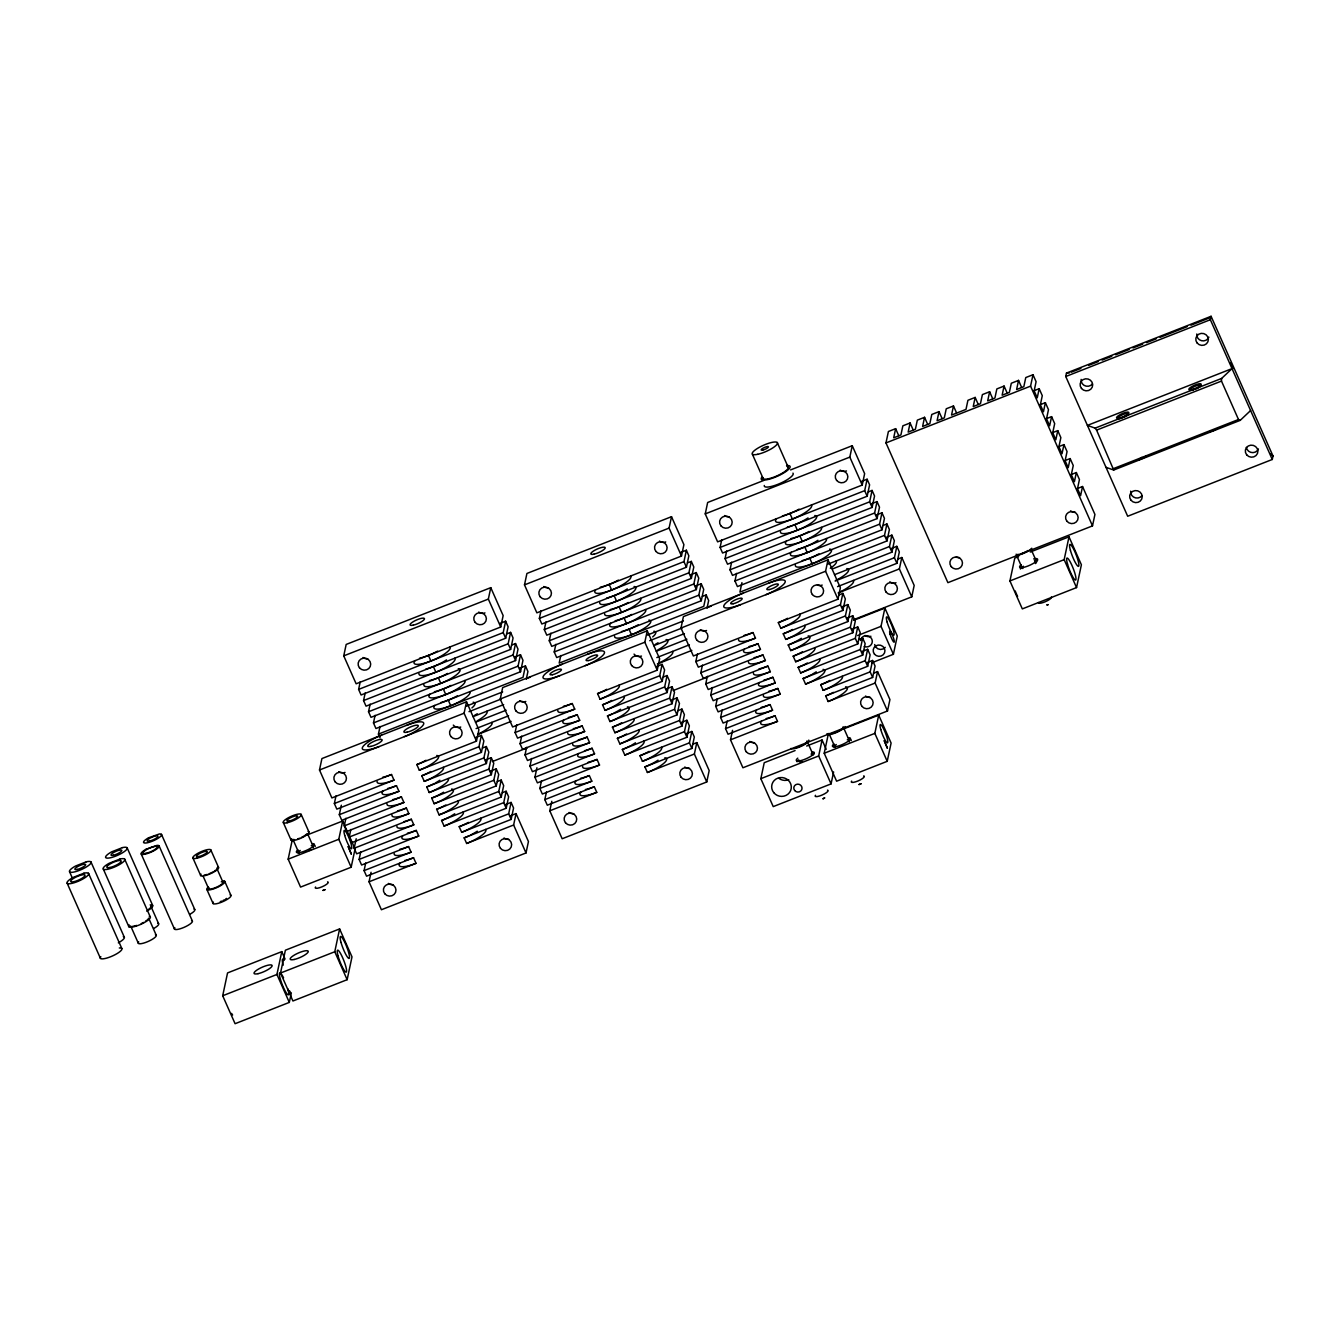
<?xml version="1.0" encoding="UTF-8"?>
<svg xmlns="http://www.w3.org/2000/svg" width="1340" height="1340" viewBox="0 0 1340 1340"><rect width="100%" height="100%" fill="white"/><g stroke="black" fill="none" stroke-linecap="round" stroke-linejoin="round"><path stroke-width="1.5" d="M1240.22 420.358L1238.495 419.504L1221.477 381.079L1221.645 378.433L1232.013 368.617L1087.41 425.4L1095.115 428.13L1096.589 430.123L1113.691 470.038L1240.22 420.358L1250.589 410.543M291.333 992.89L289.306 1002.404L235.086 1023.71L222.691 995.754L227.549 972.924L281.769 951.635L285.068 959.088M307.614 834.77L342.655 821.018L355.05 848.974L351.164 867.231L300.562 887.097L288.167 859.158L292.053 840.9M510.423 815.809L516.051 813.598L528.446 841.537L526.017 852.96L381.414 909.743L369.036 881.787L416.02 863.328L413.558 857.751L366.557 876.193L364.078 870.615L411.078 852.156L408.6 846.562L361.599 865.02L359.12 859.426L418.767 836.009L416.288 830.415L356.641 853.831L354.179 848.254L413.826 824.82L411.347 819.243L351.7 842.659L349.221 837.065L408.868 813.648L406.389 808.054L346.742 831.487L344.263 825.892L403.909 802.459L401.43 796.881L341.784 820.298L339.305 814.703L398.952 791.287L396.472 785.692L336.826 809.125L334.364 803.531L393.993 780.115L391.531 774.52L331.885 797.937L319.49 769.997L321.918 758.574L466.521 701.792L478.899 729.747L476.47 741.154L416.824 764.587L419.303 770.165L478.95 746.749L481.378 735.342L475.6 737.603M343.743 655.863L346.172 644.44L490.775 587.657L503.153 615.613L500.725 627.019L356.139 683.802L343.743 655.863L488.346 599.081L490.775 587.657M289.306 1002.404L276.928 974.465L281.769 951.635M280.529 973.041L285.387 950.211L339.606 928.922L352.001 956.861L347.144 979.691L292.924 1000.997L280.529 973.041L334.766 951.752L339.606 928.922M334.364 803.531L335.972 795.927M499.921 623.435L505.632 621.191L508.111 626.785L505.682 638.208L361.08 694.991L358.618 689.396L360.226 681.792M339.305 814.703L341.332 805.206M506.771 633.87L510.59 632.38L513.069 637.974L510.641 649.381L366.038 706.163L363.559 700.569L365.184 692.964M351.164 867.231L338.786 839.276L342.655 821.018M344.263 825.892L345.887 818.288M511.729 645.043L515.531 643.552L518.01 649.146L515.582 660.553L370.996 717.336L368.517 711.758L370.142 704.136M349.221 837.065L350.829 829.46M514.778 656.985L520.49 654.741L522.969 660.319L520.54 671.742L375.954 728.524L373.475 722.93L375.083 715.326M354.179 848.254L356.189 838.74M380.074 737.837L378.433 734.119L380.041 726.498M359.12 859.426L360.745 851.821M364.078 870.615L365.703 862.994M369.036 881.787L371.063 872.273M476.47 741.154L464.092 713.215L466.521 701.792M505.682 638.208L503.204 632.614L505.632 621.191M482.484 748.021L486.336 746.514L483.907 757.921L424.261 781.354L421.782 775.76L481.429 752.343L483.857 740.919L481.378 735.342M510.641 649.381L508.161 643.786L510.59 632.38M485.516 759.964L491.278 757.686L488.866 769.11L429.219 792.526L426.74 786.948L486.387 763.515L488.815 752.108L486.336 746.514M693.031 744.085L696.8 742.611L709.178 770.567L706.75 781.974L562.163 838.756L549.785 810.801L596.769 792.359L594.29 786.764L547.306 805.223L544.827 799.628L591.811 781.17L589.332 775.592L542.348 794.034L539.869 788.456L599.516 765.023L597.037 759.428L537.39 782.861L534.911 777.267L594.558 753.851L592.079 748.256L532.432 771.673L529.97 766.095L589.6 742.662L587.138 737.084L527.491 760.5L525.012 754.906L584.659 731.489L582.18 725.895L522.533 749.328L520.054 743.733L579.701 720.3L577.222 714.722L517.575 738.139L515.096 732.544L574.743 709.128L572.264 703.534L512.617 726.967L500.239 699.011L502.668 687.604L647.254 630.822L659.649 658.761L657.22 670.184L597.573 693.601L600.052 699.195L659.699 675.762L662.128 664.355L656.349 666.617M524.493 584.877L526.922 573.47L671.507 516.687L683.903 544.626L681.474 556.05L536.871 612.832L524.493 584.877L669.079 528.094L671.507 516.687M515.582 660.553L513.12 654.975L515.531 643.552M490.474 771.137L496.236 768.875L493.807 780.282L434.16 803.715L431.698 798.121L491.344 774.704L493.756 763.281L491.278 757.686M520.54 671.742L518.061 666.148L520.49 654.741M497.341 781.555L501.194 780.048L498.765 791.471L439.118 814.888L436.639 809.293L496.286 785.877L498.715 774.47L496.236 768.875M519.736 668.158L525.447 665.913L523.019 677.337L378.433 734.119M502.299 792.744L506.151 791.236L503.723 802.643L444.076 826.06L441.597 820.482L501.244 797.049L503.673 785.642L501.194 780.048M526.302 679.112L527.927 671.507L525.447 665.913M515.096 732.544L516.721 724.94M680.67 552.465L686.381 550.221L688.844 555.815L686.432 567.222L541.829 624.005L539.35 618.41L540.975 610.806M505.465 804.62L511.093 802.409L508.681 813.832L461.68 832.274L459.201 826.696L506.202 808.238L508.631 796.814L506.151 791.236M520.054 743.733L521.679 736.129M687.52 562.884L691.323 561.393L693.802 566.988L691.373 578.394L546.787 635.177L544.308 629.599L545.933 621.978M516.051 813.598L513.622 825.005L466.638 843.463L464.159 837.869L511.16 819.41L513.572 808.003L511.093 802.409M525.012 754.906L526.62 747.301M690.569 574.827L696.281 572.582L698.76 578.16L696.331 589.583L551.745 646.366L549.266 640.771L550.874 633.167M529.97 766.095L531.578 758.474M695.527 585.999L701.239 583.754L703.718 589.349L701.289 600.756L556.686 657.538L554.224 651.96L555.832 644.339M534.911 777.267L536.938 767.753M560.79 655.528L559.165 663.132L703.768 606.35L706.197 594.943L702.378 596.434M539.869 788.456L541.494 780.835M544.827 799.628L546.435 792.024M549.785 810.801L551.795 801.303M657.22 670.184L644.825 642.229L647.254 630.822M686.432 567.222L683.953 561.628L686.381 550.221M663.233 677.052L667.069 675.528L664.657 686.951L605.01 710.368L602.531 704.79L662.178 681.356L664.59 669.95L662.128 664.355M691.373 578.394L688.911 572.817L691.323 561.393M666.248 688.978L672.027 686.716L669.598 698.123L609.951 721.557L607.472 715.962L667.119 692.545L669.548 681.122L667.069 675.528M873.78 673.115L877.549 671.625L889.927 699.581L887.499 710.987L742.913 767.77L730.518 739.831L777.518 721.372L775.039 715.778L728.039 734.236L725.56 728.642L772.56 710.2L770.081 704.606L723.097 723.064L720.619 717.469L780.265 694.053L777.786 688.458L718.139 711.875L715.66 706.297L775.307 682.864L772.828 677.269L713.182 700.703L710.702 695.108L770.349 671.692L767.87 666.097L708.224 689.514L705.745 683.936L765.391 660.503L762.912 654.925L703.282 678.341L700.803 672.747L760.45 649.331L757.971 643.736L698.324 667.169L695.845 661.575L755.492 638.142L753.013 632.564L693.366 655.98L680.988 628.041L683.4 616.618L828.003 559.835L840.381 587.791L837.969 599.198L778.322 622.631L780.801 628.209L840.431 604.792L842.86 593.369L839.007 594.893M790.567 469.921L852.257 445.701L864.635 473.656L862.223 485.063L717.62 541.846L705.242 513.89L707.654 502.483L763.566 480.524M696.331 589.583L693.852 583.989L696.281 572.582M671.206 700.167L676.985 697.889L674.556 709.312L614.909 732.729L612.43 727.134L672.077 703.718L674.506 692.311L672.027 686.716M701.289 600.756L698.81 595.178L701.239 583.754M678.09 710.585L681.943 709.078L679.514 720.485L619.867 743.901L617.388 738.323L677.035 714.89L679.464 703.483L676.985 697.889M681.122 722.511L686.884 720.25L684.472 731.673L624.825 755.09L622.346 749.495L681.993 726.079L684.405 714.656L681.943 709.078M695.845 661.575L697.453 653.97M707.051 608.142L708.659 600.521L706.197 594.943M861.402 481.479L867.114 479.234L869.593 484.829L867.164 496.236L722.578 553.018L720.099 547.44L721.707 539.819M686.197 733.65L691.842 731.439L689.413 742.846L642.43 761.304L639.951 755.71L686.934 737.251L689.363 725.844L686.884 720.25M700.803 672.747L702.411 665.143M868.27 491.914L872.072 490.423L874.551 496.001L872.122 507.425L727.536 564.207L725.057 558.613L726.665 551.008M696.8 742.611L694.371 754.018L647.388 772.476L644.909 766.882L691.892 748.44L694.321 737.017L691.842 731.439M705.745 683.936L707.369 676.315M871.318 503.84L877.03 501.595L879.509 507.19L877.08 518.597L732.478 575.379L729.999 569.802L731.623 562.18M710.702 695.108L712.327 687.504M876.276 515.012L881.971 512.784L884.45 518.362L882.038 529.786L737.436 586.568L734.957 580.974L736.581 573.369M715.66 706.297L717.269 698.676M741.941 582.649L739.915 592.146L884.5 535.364L886.929 523.957L883.127 525.447M720.619 717.469L722.226 709.865M725.56 728.642L727.184 721.037M730.518 739.831L732.544 730.317M833.614 771.924L831.068 783.9L773.23 806.613L760.835 778.674L764.236 762.694L795.089 750.568M837.969 599.198L825.574 571.259L828.003 559.835M862.223 485.063L849.828 457.107L852.257 445.701M867.164 496.236L864.685 490.658L867.114 479.234M842.039 606.819L847.818 604.558L845.389 615.965L785.743 639.398L783.264 633.803L842.91 610.387L845.339 598.963L842.86 593.369M872.122 507.425L869.643 501.83L872.072 490.423M831.068 783.9L818.673 755.961L822.073 739.981L806.646 746.028M846.997 618.008L852.776 615.73L850.347 627.154L790.701 650.57L788.221 644.976L847.868 621.559L850.297 610.152L847.818 604.558M1076.757 488.782L1082.536 486.52L1094.931 514.459L1092.502 525.883L947.899 582.666L885.975 442.92L888.403 431.497L895.639 428.666L898.738 435.651M877.08 518.597L874.601 513.019L877.03 501.595M843.681 728.876L878.705 715.125L891.1 743.063L887.214 761.321L836.612 781.203L824.217 753.247L828.103 734.99M895.639 428.666L893.696 437.795L900.916 434.964L902.859 425.819L910.095 422.988L913.193 429.972M851.955 629.18L857.734 626.919L855.305 638.326L795.659 661.742L793.18 656.165L852.826 632.731L855.255 621.325L852.776 615.73M882.038 529.786L879.559 524.191L881.971 512.784M858.84 639.599L862.675 638.091L860.247 649.515L800.617 672.931L798.138 667.337L857.784 643.92L860.196 632.497L857.734 626.919M910.095 422.988L908.151 432.117L915.388 429.286L917.33 420.14L924.55 417.31L927.649 424.294M861.854 651.542L867.633 649.28L865.204 660.687L805.558 684.104L803.079 678.526L862.725 655.093L865.154 643.686L862.675 638.091M828.003 564.123L886.979 540.958L889.408 529.551L886.929 523.957M834.519 574.693L891.938 552.147L889.458 546.553L891.887 535.129L886.175 537.374M866.947 662.663L872.591 660.452L870.163 671.859L823.162 690.318L820.7 684.723L867.683 666.281L870.112 654.858L867.633 649.28M891.938 552.147L894.366 540.724L891.887 535.129M837.567 586.619L896.896 563.319L894.417 557.725L896.845 546.318L891.1 548.562M924.55 417.31L922.607 426.438L929.843 423.608L931.786 414.462L939.005 411.631L942.104 418.616M871.988 662.697L893.395 654.288L881.017 626.35L884.886 608.075L853.748 620.303M877.549 671.625L875.121 683.048L828.12 701.507L825.641 695.912L872.642 677.454L875.07 666.047L872.591 660.452M896.896 563.319L899.324 551.913L896.845 546.318M853.915 619.566L911.753 596.853L899.375 568.914L901.803 557.49L897.968 558.998M939.005 411.631L937.079 420.76L944.298 417.929L946.241 408.784L953.477 405.953L956.576 412.938M887.214 761.321L874.836 733.382L878.705 715.125M893.395 654.288L897.281 636.031L884.886 608.075M911.753 596.853L914.182 585.446L901.803 557.49M953.477 405.953L951.534 415.082L965.989 409.404L967.932 400.275L975.168 397.427L978.25 404.429M975.168 397.427L973.225 406.573L980.445 403.725L982.388 394.597L989.624 391.749L992.722 398.75M989.624 391.749L987.68 400.894L994.917 398.047L996.843 388.918L1004.079 386.071L1007.177 393.072M1004.079 386.071L1002.136 395.216L1009.372 392.369L1011.315 383.24L1018.534 380.392L1021.633 387.394M1018.534 380.392L1016.608 389.538L1023.827 386.691L1025.77 377.562L1033.006 374.714L1036.088 381.716L1034.162 390.845L1037.244 397.829L1039.187 388.701L1033.776 390.828M1092.502 525.883L1030.577 386.138L1033.006 374.714M1039.957 404.797L1045.384 402.67L1043.441 411.799L1040.342 404.814L1042.285 395.685L1039.187 388.701M1030.276 552.03L1069.002 536.821L1081.397 564.777L1076.539 587.59L1022.32 608.896L1009.925 580.94L1014.782 558.11L1018.651 556.603M1046.155 418.767L1051.582 416.639L1049.639 425.768L1046.54 418.784L1048.483 409.655L1045.384 402.67M1065.752 376.507L1066.473 373.073L1211.075 316.29L1273 456.036L1272.28 459.469L1127.677 516.252L1065.752 376.507L1210.355 319.724L1211.075 316.29L1210.288 317.613L1190.975 325.201M1052.352 432.753L1057.763 430.626L1055.836 439.755L1052.737 432.77L1054.68 423.624L1051.582 416.639M1058.533 446.722L1063.96 444.595L1062.017 453.724L1058.918 446.739L1060.861 437.611L1057.763 430.626M1064.73 460.692L1070.158 458.565L1068.215 467.694L1065.116 460.709L1067.059 451.58L1063.96 444.595M1070.928 474.678L1076.355 472.534L1074.412 481.68L1071.313 474.678L1073.256 465.55L1070.158 458.565M1076.539 587.59L1064.161 559.651L1069.002 536.821M1082.536 486.52L1080.593 495.649L1077.511 488.665L1079.437 479.536L1076.355 472.534M1046.741 604.976L1048.249 604.658L1047.277 604.742M705.242 513.89L849.828 457.107M885.975 442.92L1030.577 386.138M1071.229 372.219L1080.894 368.433M1088.616 365.385L1098.281 361.599M1102.133 360.091L1111.798 356.289M1115.65 354.782L1129.168 349.472M1133.037 347.948L1142.685 344.162M1146.554 342.638L1156.202 338.853M1160.072 337.328L1187.106 326.709M358.618 689.396L503.204 632.614M539.35 618.41L683.953 561.628M720.099 547.44L864.685 490.658M363.559 700.569L508.161 643.786M544.308 629.599L688.911 572.817M725.057 558.613L869.643 501.83M368.517 711.758L513.12 654.975M549.266 640.771L693.852 583.989M729.999 569.802L874.601 513.019M1095.115 428.13L1221.645 378.433M1096.589 430.123L1221.477 381.079M373.475 722.93L518.061 666.148M554.224 651.96L698.81 595.178M734.957 580.974L879.559 524.191M526.603 678.593L530.406 677.102M707.336 607.606L711.138 606.115M466.521 706.08L502.668 691.892M647.27 635.093L683.417 620.906M319.49 769.997L464.092 713.215M500.239 699.011L644.825 642.229M680.988 628.041L825.574 571.259M469 711.674L501.344 698.961M649.732 640.688L682.077 627.991M832.391 568.964L889.458 546.553M473.037 716.649L503.656 704.622M653.786 645.662L684.405 633.636M1113.624 468.548L1238.495 419.504M475.516 722.226L506.135 710.217M656.265 651.257L686.884 639.23M835.088 581.024L894.417 557.725M476.085 728.575L508.614 715.794M656.818 657.588L689.363 644.825M478.564 734.169L511.093 721.389M657.387 663.937L691.842 650.403M838.137 592.95L899.375 568.914M492.433 761.522L527.139 747.904M673.166 690.552L707.872 676.918M288.167 859.158L338.786 839.276M857.65 635.512L881.017 626.35M1009.925 580.94L1064.161 559.651M824.217 753.247L874.836 733.382M760.835 778.674L818.673 755.961M222.691 995.754L276.928 974.465M824.217 798.004L822.861 798.891L824.82 797.903M1066.473 373.073L1069.303 372.972M1106.003 467.325L1113.691 470.038M1270.655 453.858L1273 456.036M1230.405 363.023L1232.917 368.701M1210.355 319.724L1272.28 459.469M1031.08 549.333L1036.507 561.561M1016.876 556L1022.286 568.227M884.5 535.364L886.979 540.958M777.25 442.518L788.087 466.973M840.431 604.792L842.91 610.387M845.389 615.965L847.868 621.559M850.347 627.154L852.826 632.731M855.305 638.326L857.784 643.92M860.247 649.515L862.725 655.093M865.204 660.687L867.683 666.281M870.163 671.859L872.642 677.454M875.121 683.048L887.499 710.987M789.913 513.455L792.392 519.049A19.698 4.807 -23.9 0 0 811.387 505.012M794.871 524.627L797.35 530.221M799.829 535.816L802.308 541.41A19.698 4.807 -23.9 0 0 821.286 527.357M804.787 546.988L807.25 552.582A19.698 4.807 -23.9 0 0 826.244 538.546M809.729 558.177L812.207 563.755M752.377 454.193L763.214 478.648M843.145 726.732L849.342 740.719M828.924 733.399L835.121 747.385M822.073 739.981L826.194 749.294M806.998 740.936L813.196 754.906A7.873 1.926 -23.9 0 0 811.538 754.621M669.079 528.094L681.474 556.05M659.699 675.762L662.178 681.356M664.657 686.951L667.119 692.545M669.598 698.123L672.077 703.718M674.556 709.312L677.035 714.89M679.514 720.485L681.993 726.079M684.472 731.673L686.934 737.251M689.413 742.846L691.892 748.44M694.371 754.018L706.75 781.974M609.181 584.441L611.643 590.019A19.698 4.807 -23.9 0 0 630.638 575.982M614.122 595.613L616.601 601.208M619.08 606.785L621.559 612.38M624.038 617.975L626.517 623.569A19.698 4.807 -23.9 0 0 645.495 609.516M628.996 629.147L631.475 634.741M488.346 599.081L500.725 627.019M478.95 746.749L481.429 752.343M483.907 757.921L486.387 763.515M488.866 769.11L491.344 774.704M493.807 780.282L496.286 785.877M498.765 791.471L501.244 797.049M503.723 802.643L506.202 808.238M508.681 813.832L511.16 819.41M513.622 825.005L526.017 852.96M428.432 655.411L430.911 661.005A19.698 4.807 -23.9 0 0 449.888 646.969M433.39 666.6L435.869 672.178M438.331 677.772L440.81 683.367M443.289 688.944L445.768 694.539A19.698 4.807 -23.9 0 0 464.762 680.502M448.247 700.133L450.726 705.728A19.698 4.807 -23.9 0 0 469.704 691.674M301.132 814.335L308.87 831.805M307.865 834.385L313.292 846.612M292.874 839.309L299.071 853.279M283.36 822.676L291.098 840.146M334.766 951.752L347.144 979.691M210.765 849.828L218.504 867.298M224.701 881.268L230.882 895.237M216.728 868.136L222.909 882.105M203.278 876.544L208.705 888.772M192.994 858.17L200.732 875.623M206.93 889.609L213.11 903.579M161.453 834.334L194.736 909.441M159.024 845.741L192.307 920.848M141.253 854.082L174.535 929.19M127.082 847.684L152.626 905.337M150.851 906.175L158.589 923.628M124.654 859.107L150.197 916.744M149.192 919.324L156.16 935.052M130.65 925.923L138.389 943.377M103.331 869.107L128.875 926.744M90.936 861.888L124.218 936.995M88.507 873.295L121.789 948.419M69.613 871.888L72.109 877.516M67.184 883.295L100.466 958.418M232.624 1015A11.825 1.993 68.6 0 1 231.552 1013.375M287.882 988.853A11.825 1.993 68.6 0 1 286.157 992.689A11.825 1.993 68.6 0 1 279.558 975.822A11.825 1.993 68.6 0 1 283.578 977.848M283.192 965.185A11.825 1.993 68.6 0 1 284.231 960.345M290.462 992.287A11.825 1.993 68.6 0 1 289.39 990.662M149.293 916.342A11.825 2.881 -23.9 0 1 140.231 924.583A11.825 2.881 -23.9 0 1 129.243 924.969M155.406 934.717A9.849 2.395 -23.9 0 1 147.852 941.585A9.849 2.395 -23.9 0 1 138.707 941.903M148.573 918.201A9.849 2.395 -23.9 0 1 148.103 919.056M147.065 920.094A9.849 2.395 -23.9 0 1 145.507 921.25M143.531 922.439A9.849 2.395 -23.9 0 1 141.286 923.578M136.613 925.421A9.849 2.395 -23.9 0 1 132.71 926.275M191.553 920.513A9.849 2.395 -23.9 0 1 183.999 927.38A9.849 2.395 -23.9 0 1 174.853 927.716M119.31 947.983A11.825 2.881 -23.9 0 1 113.23 955.621A11.825 2.881 -23.9 0 1 100.835 956.643M215.64 870.146A7.873 1.926 -23.9 0 1 214.383 871.067M212.809 872.022A7.873 1.926 -23.9 0 1 209.124 873.747M207.281 874.4A7.873 1.926 -23.9 0 1 204.166 875.087M221.267 881.821A7.873 1.926 -23.9 0 1 217.214 886.913A7.873 1.926 -23.9 0 1 208.956 887.582M230.128 894.919A9.849 2.395 -23.9 0 1 222.574 901.77A9.849 2.395 -23.9 0 1 213.429 902.105M222.624 880.916A9.849 2.395 -23.9 0 1 222.34 884.551A9.849 2.395 -23.9 0 1 210.129 889.81A9.849 2.395 -23.9 0 1 208.286 887.08M217.75 866.963A9.849 2.395 -23.9 0 1 210.196 873.831A9.849 2.395 -23.9 0 1 201.05 874.149M226.51 898.42A5.913 1.441 -23.9 0 1 225.572 899.123M224.4 899.827A5.913 1.441 -23.9 0 1 223.06 900.514M221.636 901.117A5.913 1.441 -23.9 0 1 220.246 901.619M193.982 909.106A9.849 2.395 -23.9 0 1 189.845 914.299M312.22 843.681A9.849 2.395 -23.9 0 1 311.935 847.316A9.849 2.395 -23.9 0 1 299.724 852.575A9.849 2.395 -23.9 0 1 297.882 849.845M327.597 881.821A7.085 1.725 -23.9 0 1 322.153 886.762A7.085 1.725 -23.9 0 1 315.57 886.996M306.843 833.815A7.873 1.926 -23.9 0 1 301.383 837.45M299.507 838.254A7.873 1.926 -23.9 0 1 297.647 838.907M294.532 839.594A7.873 1.926 -23.9 0 1 293.477 839.577M313.409 847.115A7.873 1.926 -23.9 0 1 313.041 847.801M310.947 849.56A7.873 1.926 -23.9 0 1 309.373 850.498M298.954 852.793A7.873 1.926 -23.9 0 1 299.322 852.106M297.614 852.642A9.849 2.395 -23.9 0 1 300.227 850.431M311.232 845.707A9.849 2.395 -23.9 0 1 315.218 846.394M308.116 831.47A9.849 2.395 -23.9 0 1 300.562 838.337A9.849 2.395 -23.9 0 1 291.416 838.656M664.858 757.77A19.698 4.807 -23.9 0 1 647.388 772.476M559.885 675.594A19.698 4.807 -23.9 0 1 543.018 676.985A19.698 4.807 -23.9 0 1 562.314 664.171M641.475 656.064A6.298 6.013 12 0 1 634.038 654.104M525.799 701.49A6.298 6.013 12 0 1 519.552 700.653M689.43 768.256A6.298 6.013 12 0 1 684.757 767.033M573.755 813.682A6.298 6.013 12 0 1 569.081 812.459M658.041 760.199A19.698 4.807 -23.9 0 1 644.909 766.882M620.621 709.279A19.698 4.807 -23.9 0 1 613.737 713.198M612.196 713.935A19.698 4.807 -23.9 0 1 607.472 715.962M572.264 703.534A19.698 4.807 -23.9 0 1 563.386 706.331M611.727 700.468A19.698 4.807 -23.9 0 1 602.531 704.79M574.743 709.128A19.698 4.807 -23.9 0 1 557.875 710.518M638.845 729.865A19.698 4.807 -23.9 0 1 619.867 743.901M626.584 734.002A19.698 4.807 -23.9 0 1 617.388 738.323M623.988 696.331A19.698 4.807 -23.9 0 1 605.01 710.368M627.422 706.85A19.698 4.807 -23.9 0 1 609.951 721.557M579.701 720.3A19.698 4.807 -23.9 0 1 563.771 719.982M577.222 714.722A19.698 4.807 -23.9 0 1 568.344 717.503M584.659 731.489A19.698 4.807 -23.9 0 1 567.792 732.88M587.138 737.084A19.698 4.807 -23.9 0 1 578.26 739.864M582.18 725.895A19.698 4.807 -23.9 0 1 573.302 728.675M592.079 748.256A19.698 4.807 -23.9 0 1 584.558 750.718M589.6 742.662A19.698 4.807 -23.9 0 1 572.75 744.052M594.558 753.851A19.698 4.807 -23.9 0 1 578.629 753.516M597.037 759.428A19.698 4.807 -23.9 0 1 588.159 762.226M599.516 765.023A19.698 4.807 -23.9 0 1 582.649 766.413M589.332 775.592A19.698 4.807 -23.9 0 1 580.471 778.372M591.811 781.17A19.698 4.807 -23.9 0 1 575.882 780.851M594.29 786.764A19.698 4.807 -23.9 0 1 585.413 789.545M596.769 792.359A19.698 4.807 -23.9 0 1 580.84 792.024M621.626 722.83A19.698 4.807 -23.9 0 1 612.43 727.134M633.904 718.692A19.698 4.807 -23.9 0 1 614.909 732.729M619.03 685.159A19.698 4.807 -23.9 0 1 600.052 699.195M606.769 689.296A19.698 4.807 -23.9 0 1 597.573 693.601M635.478 742.812A19.698 4.807 -23.9 0 1 631.542 745.191M630.101 745.961A19.698 4.807 -23.9 0 1 622.346 749.495M643.803 741.054A19.698 4.807 -23.9 0 1 624.825 755.09M661.407 747.268A19.698 4.807 -23.9 0 1 642.43 761.304M649.146 751.388A19.698 4.807 -23.9 0 1 639.951 755.71M587.607 654.238A19.698 4.807 -23.9 0 1 604.474 652.848A19.698 4.807 -23.9 0 1 585.195 665.662M860.565 640.52A5.913 5.645 12 0 1 867.633 635.78A5.913 5.645 12 0 1 872.055 643.033A5.913 5.645 12 0 1 864.233 646.517M870.916 636.266A5.913 5.645 12 0 1 865.071 635.495M885.238 647.321A5.913 5.645 12 0 1 874.685 644.54M648.945 620.035A19.698 4.807 -23.9 0 1 636.182 632.715A19.698 4.807 -23.9 0 1 614.608 636.131M638.192 624.842A19.698 4.807 -23.9 0 1 621.458 631.626M627.271 588.93A19.698 4.807 -23.9 0 1 606.601 598.076M634.071 586.501A19.698 4.807 -23.9 0 1 621.325 599.164A19.698 4.807 -23.9 0 1 599.75 602.598M672.546 651.408A19.698 4.807 -23.9 0 1 658.275 663.4M665.729 541.93A6.298 6.013 12 0 1 659.481 541.092M548.462 587.741A6.298 6.013 12 0 1 543.806 586.518M640.537 598.344A19.698 4.807 -23.9 0 1 623.921 611.409A19.698 4.807 -23.9 0 1 604.692 613.77M628.276 602.481A19.698 4.807 -23.9 0 1 610.202 609.583M611.643 590.019A19.698 4.807 -23.9 0 1 595.714 589.701M618.377 580.12A19.698 4.807 -23.9 0 1 600.303 587.221M631.793 614.44A19.698 4.807 -23.9 0 1 615.16 620.755M626.517 623.569A19.698 4.807 -23.9 0 1 610.588 623.234M653.886 631.207A19.698 4.807 -23.9 0 1 652.681 636.919M666.081 639.548A19.698 4.807 -23.9 0 1 657.806 649.95M658.041 642.764A19.698 4.807 -23.9 0 1 655.327 644.356M845.59 686.8A19.698 4.807 -23.9 0 1 828.12 701.507M740.635 604.608A19.698 4.807 -23.9 0 1 723.768 605.998A19.698 4.807 -23.9 0 1 743.047 593.201M822.207 585.077A6.298 6.013 12 0 1 817.4 585.044M706.532 630.504A6.298 6.013 12 0 1 700.284 629.683M870.163 697.269A6.298 6.013 12 0 1 865.506 696.046M754.487 742.695A6.298 6.013 12 0 1 749.831 741.472M833.396 692.378A19.698 4.807 -23.9 0 1 825.641 695.912M801.354 638.292A19.698 4.807 -23.9 0 1 788.221 644.976M753.013 632.564A19.698 4.807 -23.9 0 1 744.135 635.344M792.476 629.482A19.698 4.807 -23.9 0 1 783.264 633.803M755.492 638.142A19.698 4.807 -23.9 0 1 738.625 639.548M819.594 658.895A19.698 4.807 -23.9 0 1 800.617 672.931M807.333 663.032A19.698 4.807 -23.9 0 1 798.138 667.337M804.737 625.344A19.698 4.807 -23.9 0 1 785.743 639.398M808.171 635.864A19.698 4.807 -23.9 0 1 790.701 650.57M760.45 649.331A19.698 4.807 -23.9 0 1 744.504 648.995M757.971 643.736A19.698 4.807 -23.9 0 1 749.094 646.517M765.391 660.503A19.698 4.807 -23.9 0 1 748.541 661.893M767.87 666.097A19.698 4.807 -23.9 0 1 758.993 668.878M762.912 654.925A19.698 4.807 -23.9 0 1 754.052 657.706M772.828 677.269A19.698 4.807 -23.9 0 1 763.951 680.067M770.349 671.692A19.698 4.807 -23.9 0 1 753.482 673.082M775.307 682.864A19.698 4.807 -23.9 0 1 759.378 682.546M777.786 688.458A19.698 4.807 -23.9 0 1 768.909 691.239M780.265 694.053A19.698 4.807 -23.9 0 1 763.398 695.443M770.081 704.606A19.698 4.807 -23.9 0 1 761.204 707.386M772.56 710.2A19.698 4.807 -23.9 0 1 756.631 709.865M775.039 715.778A19.698 4.807 -23.9 0 1 766.162 718.575M777.518 721.372A19.698 4.807 -23.9 0 1 761.589 721.054M802.375 651.843A19.698 4.807 -23.9 0 1 793.18 656.165M814.636 647.706A19.698 4.807 -23.9 0 1 795.659 661.742M799.779 614.172A19.698 4.807 -23.9 0 1 780.801 628.209M787.518 618.309A19.698 4.807 -23.9 0 1 778.322 622.631M816.228 671.826A19.698 4.807 -23.9 0 1 812.291 674.204M810.834 674.992A19.698 4.807 -23.9 0 1 803.079 678.526M823.028 669.397A19.698 4.807 -23.9 0 1 805.558 684.104M842.156 676.281A19.698 4.807 -23.9 0 1 823.162 690.318M829.895 680.419A19.698 4.807 -23.9 0 1 820.7 684.723M768.356 583.269A19.698 4.807 -23.9 0 1 785.223 581.861A19.698 4.807 -23.9 0 1 765.927 594.675M485.616 829.427A19.698 4.807 -23.9 0 1 466.638 843.463M379.136 746.564A19.698 4.807 -23.9 0 1 362.286 747.955A19.698 4.807 -23.9 0 1 381.565 735.158M460.726 727.034A6.298 6.013 12 0 1 453.305 725.091M345.05 772.46A6.298 6.013 12 0 1 338.802 771.639M508.681 839.225A6.298 6.013 12 0 1 504.024 838.003M393.005 884.651A6.298 6.013 12 0 1 388.349 883.428M477.291 831.185A19.698 4.807 -23.9 0 1 470.407 835.105M468.883 835.842A19.698 4.807 -23.9 0 1 464.159 837.869M439.872 780.249A19.698 4.807 -23.9 0 1 435.935 782.627M434.495 783.398A19.698 4.807 -23.9 0 1 426.74 786.948M391.531 774.52A19.698 4.807 -23.9 0 1 382.654 777.301M430.978 771.455A19.698 4.807 -23.9 0 1 421.782 775.76M393.993 780.115A19.698 4.807 -23.9 0 1 377.143 781.505M458.113 800.851A19.698 4.807 -23.9 0 1 439.118 814.888M445.852 804.988A19.698 4.807 -23.9 0 1 436.639 809.293M443.239 767.318A19.698 4.807 -23.9 0 1 424.261 781.354M448.196 778.49A19.698 4.807 -23.9 0 1 429.219 792.526M398.952 791.287A19.698 4.807 -23.9 0 1 383.022 790.952M396.472 785.692A19.698 4.807 -23.9 0 1 387.612 788.49M403.909 802.459A19.698 4.807 -23.9 0 1 387.042 803.866M406.389 808.054A19.698 4.807 -23.9 0 1 401.749 809.695M400.275 810.147A19.698 4.807 -23.9 0 1 397.511 810.834M401.43 796.881A19.698 4.807 -23.9 0 1 392.553 799.662M411.347 819.243A19.698 4.807 -23.9 0 1 403.809 821.705M408.868 813.648A19.698 4.807 -23.9 0 1 392 815.038M413.826 824.82A19.698 4.807 -23.9 0 1 396.958 826.211M416.288 830.415A19.698 4.807 -23.9 0 1 407.427 833.195M418.767 836.009A19.698 4.807 -23.9 0 1 402.838 835.674M408.6 846.562A19.698 4.807 -23.9 0 1 399.722 849.342M411.078 852.156A19.698 4.807 -23.9 0 1 394.211 853.547M413.558 857.751A19.698 4.807 -23.9 0 1 404.68 860.531M416.02 863.328A19.698 4.807 -23.9 0 1 400.091 863.01M443.59 792.225A19.698 4.807 -23.9 0 1 431.698 798.121M451.647 789.009A19.698 4.807 -23.9 0 1 434.16 803.715M436.773 755.458A19.698 4.807 -23.9 0 1 419.303 770.165M426.036 760.266A19.698 4.807 -23.9 0 1 416.824 764.587M454.729 813.782A19.698 4.807 -23.9 0 1 450.793 816.16M449.352 816.948A19.698 4.807 -23.9 0 1 441.597 820.482M463.054 812.023A19.698 4.807 -23.9 0 1 444.076 826.06M480.675 818.238A19.698 4.807 -23.9 0 1 461.68 832.274M468.397 822.375A19.698 4.807 -23.9 0 1 459.201 826.696M406.874 725.225A19.698 4.807 -23.9 0 1 423.725 723.835A19.698 4.807 -23.9 0 1 404.446 736.631M450.726 705.728A19.698 4.807 -23.9 0 1 434.796 705.393M457.443 695.812A19.698 4.807 -23.9 0 1 440.726 702.596M446.522 659.9A19.698 4.807 -23.9 0 1 425.852 669.062M454.846 658.141A19.698 4.807 -23.9 0 1 438.23 671.206A19.698 4.807 -23.9 0 1 419.001 673.568M491.797 722.377A19.698 4.807 -23.9 0 1 477.543 734.387M484.98 612.899A6.298 6.013 12 0 1 478.732 612.079M367.713 658.727A6.298 6.013 12 0 1 363.056 657.505M458.28 668.66A19.698 4.807 -23.9 0 1 445.533 681.323A19.698 4.807 -23.9 0 1 423.959 684.757M447.543 673.451A19.698 4.807 -23.9 0 1 429.47 680.553M430.911 661.005A19.698 4.807 -23.9 0 1 414.981 660.67M437.627 651.106A19.698 4.807 -23.9 0 1 419.554 658.191M451.044 685.41A19.698 4.807 -23.9 0 1 434.411 691.742M445.768 694.539A19.698 4.807 -23.9 0 1 429.839 694.221M473.154 702.194A19.698 4.807 -23.9 0 1 471.931 707.905M486.839 711.205A19.698 4.807 -23.9 0 1 477.057 720.92M477.291 713.751A19.698 4.807 -23.9 0 1 474.578 715.342M829.678 549.048A19.698 4.807 -23.9 0 1 816.931 561.728A19.698 4.807 -23.9 0 1 795.357 565.145M818.941 553.856A19.698 4.807 -23.9 0 1 802.208 560.639M808.003 517.944A19.698 4.807 -23.9 0 1 787.351 527.106M814.821 515.515A19.698 4.807 -23.9 0 1 802.074 528.194A19.698 4.807 -23.9 0 1 780.483 531.611M853.295 580.421A19.698 4.807 -23.9 0 1 839.024 592.431M846.461 470.943A6.298 6.013 12 0 1 840.214 470.122M729.211 516.771A6.298 6.013 12 0 1 724.538 515.548M896.008 582.732A6.298 6.013 12 0 1 889.76 581.912M802.308 541.41A19.698 4.807 -23.9 0 1 786.379 541.075M809.025 531.494A19.698 4.807 -23.9 0 1 790.952 538.596M792.392 519.049A19.698 4.807 -23.9 0 1 776.463 518.714M799.126 509.133A19.698 4.807 -23.9 0 1 782.393 515.917M817.919 540.305A19.698 4.807 -23.9 0 1 797.25 549.467M807.25 552.582A19.698 4.807 -23.9 0 1 791.32 552.247M836.143 560.907A19.698 4.807 -23.9 0 1 830.298 568.244M846.813 568.579A19.698 4.807 -23.9 0 1 835.607 580.505M787.032 466.504A13.785 3.367 -23.9 0 1 778.105 475.382A13.785 3.367 -23.9 0 1 762.996 477.777M792.962 473.137A15.762 3.836 -23.9 0 1 779.679 483.589A15.762 3.836 -23.9 0 1 764.286 485.482M786.563 465.566A15.762 3.836 -23.9 0 1 778.456 475.75A15.762 3.836 -23.9 0 1 761.941 477.124M812.124 751.975A9.849 2.395 -23.9 0 1 811.839 755.609A9.849 2.395 -23.9 0 1 799.628 760.869A9.849 2.395 -23.9 0 1 797.786 758.139M788.757 779.712A9.849 9.414 12 0 1 778.992 778.423M827.5 790.114A7.085 1.725 -23.9 0 1 822.057 795.056A7.085 1.725 -23.9 0 1 815.474 795.29M802.04 761.639A7.873 1.926 -23.9 0 1 800.633 761.874M799.578 761.84A7.873 1.926 -23.9 0 1 799.226 760.4M797.049 761.79A9.849 2.395 -23.9 0 1 798.556 759.897M811.119 754.001A9.849 2.395 -23.9 0 1 814.218 753.75M808.774 740.099A9.849 2.395 -23.9 0 1 801.638 746.112A9.849 2.395 -23.9 0 1 791.002 748.44M807.115 741.439A7.873 1.926 -23.9 0 1 804.653 743.884M803.079 744.822A7.873 1.926 -23.9 0 1 799.41 746.548M797.551 747.218A7.873 1.926 -23.9 0 1 795.86 747.67M1033.659 558.897A9.849 2.395 -23.9 0 1 1036.138 561.494A9.849 2.395 -23.9 0 1 1023.576 567.389A9.849 2.395 -23.9 0 1 1021.097 564.793M1017.596 596.367A11.825 1.993 68.6 0 1 1015.184 590.94M1051.347 597.004A7.085 1.725 -23.9 0 1 1045.368 601.694A7.085 1.725 -23.9 0 1 1038.45 602.548M1027.981 550.522A7.873 1.926 -23.9 0 1 1020.862 553.856M1019.171 554.308A7.873 1.926 -23.9 0 1 1016.089 554.241M1036.255 562.733A7.873 1.926 -23.9 0 1 1035.418 563.57M1022.889 568.495A7.873 1.926 -23.9 0 1 1023.375 566.2M1034.849 561.259A7.873 1.926 -23.9 0 1 1036.624 562.046M1020.51 569.048A9.849 2.395 -23.9 0 1 1021.867 566.535M1034.447 560.639A9.849 2.395 -23.9 0 1 1037.528 560.388M1031.783 548.228A9.849 2.395 -23.9 0 1 1016.39 555.447M1092.418 383.944A6.298 6.013 12 0 1 1081.129 379.404M1208.898 337.161A6.298 6.013 12 0 1 1196.804 333.978M1258.428 448.95A6.298 6.013 12 0 1 1246.368 447.342M1141.948 495.733A6.298 6.013 12 0 1 1130.675 491.194M1146.403 456.002A6.7 1.625 -23.9 0 1 1145.348 456.789M1144.008 457.593A6.7 1.625 -23.9 0 1 1137.861 460.005M1217.641 428.398A6.7 1.625 -23.9 0 1 1208.948 431.798M1141.982 457.392A5.913 1.441 -23.9 0 1 1140.558 458.012M1193.655 389.873A5.913 1.441 -23.9 0 1 1191.478 388.215A5.913 1.441 -23.9 0 1 1200.473 385.016A5.913 1.441 -23.9 0 1 1195.046 389.387M1118.23 418.767A5.913 1.441 -23.9 0 1 1122.753 414.646A5.913 1.441 -23.9 0 1 1128.247 414.462M1127.627 415.082A5.913 1.441 -23.9 0 1 1126.689 415.769M1125.5 416.489A5.913 1.441 -23.9 0 1 1124.159 417.175M1122.736 417.779A5.913 1.441 -23.9 0 1 1119.017 418.784M848.27 737.77A9.849 2.395 -23.9 0 1 847.986 741.422A9.849 2.395 -23.9 0 1 835.775 746.682A9.849 2.395 -23.9 0 1 833.932 743.951M863.647 775.91A7.085 1.725 -23.9 0 1 858.203 780.868A7.085 1.725 -23.9 0 1 851.62 781.103M842.894 727.922A7.873 1.926 -23.9 0 1 837.45 731.54M835.557 732.36A7.873 1.926 -23.9 0 1 832.006 733.466M830.582 733.7A7.873 1.926 -23.9 0 1 829.544 733.667M849.46 741.204A7.873 1.926 -23.9 0 1 849.091 741.891M835.004 746.882A7.873 1.926 -23.9 0 1 835.373 746.196M833.664 746.732A9.849 2.395 -23.9 0 1 836.277 744.538M847.282 739.797A9.849 2.395 -23.9 0 1 851.269 740.501M845.071 726.531A9.849 2.395 -23.9 0 1 835.44 732.93A9.849 2.395 -23.9 0 1 826.998 733.617M1075.166 512.148A6.298 6.013 12 0 1 1070.509 510.925M959.49 557.574A6.298 6.013 12 0 1 956.257 557.155M123.314 936.593A11.825 2.881 -23.9 0 1 118.339 942.841M150.147 904.902A11.825 2.881 -23.9 0 1 146.747 911.167M157.835 923.31A9.849 2.395 -23.9 0 1 153.698 928.503M151.001 906.778A9.849 2.395 -23.9 0 1 147.919 909.843M348.216 846.629L351.331 854.149L348.216 846.629M884.266 740.735L887.398 748.256L884.266 740.735M322.99 890.43L325 889.643L322.99 890.43M859.041 784.537L861.05 783.749L859.041 784.537M148.573 837.802L146.613 838.991A9.849 2.395 -23.9 0 0 145.742 843.028A9.849 2.395 -23.9 0 0 158.522 838.003A9.849 2.395 -23.9 0 0 159.393 833.966L148.573 837.802M146.144 849.208L144.184 850.398A9.849 2.395 -23.9 0 0 143.33 854.434A9.849 2.395 -23.9 0 0 156.11 849.426A9.849 2.395 -23.9 0 0 156.964 845.389L146.144 849.208M86.329 861.788L75.476 866.059A11.825 2.881 -23.9 0 0 71.489 872.357A11.825 2.881 -23.9 0 0 88.105 865.824A11.825 2.881 -23.9 0 0 86.329 861.788M122.476 847.6L111.622 851.855A11.825 2.881 -23.9 0 0 107.636 858.153A11.825 2.881 -23.9 0 0 124.252 851.637A11.825 2.881 -23.9 0 0 122.476 847.6M83.901 873.211L73.047 877.466A11.825 2.881 -23.9 0 0 69.077 883.764A11.825 2.881 -23.9 0 0 85.676 877.248A11.825 2.881 -23.9 0 0 83.901 873.211M120.047 859.007L109.193 863.262A11.825 2.881 -23.9 0 0 105.224 869.576A11.825 2.881 -23.9 0 0 121.84 863.044A11.825 2.881 -23.9 0 0 120.047 859.007M258.034 973.677A9.849 2.395 -23.9 0 0 272.12 965.889A9.849 2.395 -23.9 0 0 259.089 968.736A9.849 2.395 -23.9 0 0 258.034 973.677M294.18 959.49A9.849 2.395 -23.9 0 0 308.267 951.685A9.849 2.395 -23.9 0 0 295.236 954.549A9.849 2.395 -23.9 0 0 294.18 959.49M341.03 942.472A11.825 1.993 68.6 0 0 349.12 958.469A11.825 1.993 68.6 0 0 344.33 941.434A11.825 1.993 68.6 0 0 341.03 942.472M338.116 956.174A11.825 1.993 68.6 0 0 346.222 972.17A11.825 1.993 68.6 0 0 341.415 955.135A11.825 1.993 68.6 0 0 338.116 956.174M109.964 867.499A7.873 1.926 -23.9 0 0 121.22 861.268A7.873 1.926 -23.9 0 0 110.801 863.546A7.873 1.926 -23.9 0 0 109.964 867.499M146.11 853.312A7.873 1.926 -23.9 0 0 157.366 847.064A7.873 1.926 -23.9 0 0 146.948 849.359A7.873 1.926 -23.9 0 0 146.11 853.312M73.817 881.703A7.873 1.926 -23.9 0 0 85.073 875.455A7.873 1.926 -23.9 0 0 74.655 877.75A7.873 1.926 -23.9 0 0 73.817 881.703M196.829 858.236A9.849 2.395 -23.9 0 0 210.916 850.448A9.849 2.395 -23.9 0 0 197.885 853.295A9.849 2.395 -23.9 0 0 196.829 858.236M198.856 856.545A5.913 1.441 -23.9 0 0 207.298 851.871A5.913 1.441 -23.9 0 0 199.476 853.58A5.913 1.441 -23.9 0 0 198.856 856.545M149.544 841.051A5.913 1.441 -23.9 0 0 157.986 836.361A5.913 1.441 -23.9 0 0 150.164 838.069A5.913 1.441 -23.9 0 0 149.544 841.051M344.715 835.406A9.849 1.658 68.6 0 0 351.465 848.739A9.849 1.658 68.6 0 0 347.462 834.535A9.849 1.658 68.6 0 0 344.715 835.406M287.196 822.743A9.849 2.395 -23.9 0 0 301.282 814.955A9.849 2.395 -23.9 0 0 288.251 817.802A9.849 2.395 -23.9 0 0 287.196 822.743M289.222 821.052A5.913 1.441 -23.9 0 0 297.664 816.378A5.913 1.441 -23.9 0 0 289.859 818.087A5.913 1.441 -23.9 0 0 289.222 821.052M515.95 710.954A6.298 6.013 12 0 0 526.737 709.664A6.298 6.013 12 0 0 519.987 701.322A6.298 6.013 12 0 0 515.95 710.954M631.626 665.528A6.298 6.013 12 0 0 642.413 664.221A6.298 6.013 12 0 0 635.663 655.896A6.298 6.013 12 0 0 631.626 665.528M565.48 822.743A6.298 6.013 12 0 0 576.267 821.454A6.298 6.013 12 0 0 569.534 813.112A6.298 6.013 12 0 0 565.48 822.743M681.156 777.317A6.298 6.013 12 0 0 691.943 776.028A6.298 6.013 12 0 0 685.209 767.686A6.298 6.013 12 0 0 681.156 777.317M552.448 674.724A6.298 1.541 -23.9 0 0 561.46 669.749A6.298 1.541 -23.9 0 0 553.119 671.575A6.298 1.541 -23.9 0 0 552.448 674.724M588.595 660.536A6.298 1.541 -23.9 0 0 597.606 655.545A6.298 1.541 -23.9 0 0 589.265 657.37A6.298 1.541 -23.9 0 0 588.595 660.536M887.063 621.894A9.849 1.658 68.6 0 0 893.813 635.227A9.849 1.658 68.6 0 0 889.81 621.04A9.849 1.658 68.6 0 0 887.063 621.894M890.078 634.239A5.913 0.988 68.6 0 0 894.115 642.229A5.913 0.988 68.6 0 0 891.72 633.719A5.913 0.988 68.6 0 0 890.078 634.239M874.434 654.104A5.913 5.645 12 0 0 884.534 652.881A5.913 5.645 12 0 0 878.219 645.076A5.913 5.645 12 0 0 874.434 654.104M540.204 596.819A6.298 6.013 12 0 0 550.991 595.513A6.298 6.013 12 0 0 544.241 587.188A6.298 6.013 12 0 0 540.204 596.819M655.88 551.393A6.298 6.013 12 0 0 666.667 550.087A6.298 6.013 12 0 0 659.917 541.762A6.298 6.013 12 0 0 655.88 551.393M593.972 554.174A7.873 1.926 -23.9 0 0 605.228 547.943A7.873 1.926 -23.9 0 0 594.809 550.221A7.873 1.926 -23.9 0 0 593.972 554.174M696.683 639.967A6.298 6.013 12 0 0 707.47 638.678A6.298 6.013 12 0 0 700.736 630.336A6.298 6.013 12 0 0 696.683 639.967M812.358 594.541A6.298 6.013 12 0 0 823.145 593.252A6.298 6.013 12 0 0 816.412 584.91A6.298 6.013 12 0 0 812.358 594.541M746.229 751.757A6.298 6.013 12 0 0 757.016 750.467A6.298 6.013 12 0 0 750.283 742.142A6.298 6.013 12 0 0 746.229 751.757M861.905 706.331A6.298 6.013 12 0 0 872.692 705.041A6.298 6.013 12 0 0 865.958 696.716A6.298 6.013 12 0 0 861.905 706.331M733.181 603.754A6.298 1.541 -23.9 0 0 742.209 598.762A6.298 1.541 -23.9 0 0 733.868 600.588A6.298 1.541 -23.9 0 0 733.181 603.754M769.344 589.55A6.298 1.541 -23.9 0 0 778.356 584.575A6.298 1.541 -23.9 0 0 770.014 586.384A6.298 1.541 -23.9 0 0 769.344 589.55M335.201 781.923A6.298 6.013 12 0 0 345.988 780.634A6.298 6.013 12 0 0 339.255 772.309A6.298 6.013 12 0 0 335.201 781.923M450.877 736.497A6.298 6.013 12 0 0 461.663 735.208A6.298 6.013 12 0 0 454.93 726.883A6.298 6.013 12 0 0 450.877 736.497M384.748 893.73A6.298 6.013 12 0 0 395.534 892.423A6.298 6.013 12 0 0 388.784 884.099A6.298 6.013 12 0 0 384.748 893.73M500.423 848.304A6.298 6.013 12 0 0 511.21 846.997A6.298 6.013 12 0 0 504.46 838.673A6.298 6.013 12 0 0 500.423 848.304M370.895 746.397A7.873 1.926 -23.9 0 0 382.168 740.149A7.873 1.926 -23.9 0 0 371.733 742.444A7.873 1.926 -23.9 0 0 370.895 746.397M407.042 732.193A7.873 1.926 -23.9 0 0 418.315 725.962A7.873 1.926 -23.9 0 0 407.879 728.24A7.873 1.926 -23.9 0 0 407.042 732.193M359.455 667.789A6.298 6.013 12 0 0 370.242 666.499A6.298 6.013 12 0 0 363.509 658.158A6.298 6.013 12 0 0 359.455 667.789M475.131 622.363A6.298 6.013 12 0 0 485.918 621.073A6.298 6.013 12 0 0 479.184 612.732A6.298 6.013 12 0 0 475.131 622.363M413.222 625.16A7.873 1.926 -23.9 0 0 424.495 618.913A7.873 1.926 -23.9 0 0 414.06 621.207A7.873 1.926 -23.9 0 0 413.222 625.16M720.937 525.833A6.298 6.013 12 0 0 731.724 524.543A6.298 6.013 12 0 0 724.99 516.202A6.298 6.013 12 0 0 720.937 525.833M836.612 480.407A6.298 6.013 12 0 0 847.399 479.117A6.298 6.013 12 0 0 840.666 470.776A6.298 6.013 12 0 0 836.612 480.407M886.159 592.196A6.298 6.013 12 0 0 896.946 590.906A6.298 6.013 12 0 0 890.212 582.582A6.298 6.013 12 0 0 886.159 592.196M757.753 454.294A13.785 3.367 -23.9 0 0 777.468 443.389A13.785 3.367 -23.9 0 0 759.227 447.376A13.785 3.367 -23.9 0 0 757.753 454.294M762.795 450.056A3.936 0.955 -23.9 0 0 768.423 446.94A3.936 0.955 -23.9 0 0 763.214 448.079A3.936 0.955 -23.9 0 0 762.795 450.056M794.67 790.5A4.137 3.953 12 0 0 801.739 789.645A4.137 3.953 12 0 0 797.317 784.168A4.137 3.953 12 0 0 794.67 790.5M773.766 792.66A9.849 9.414 12 0 0 790.617 790.634A9.849 9.414 12 0 0 780.098 777.602A9.849 9.414 12 0 0 773.766 792.66M1070.425 550.371A11.825 1.993 68.6 0 0 1078.533 566.368A11.825 1.993 68.6 0 0 1073.725 549.35A11.825 1.993 68.6 0 0 1070.425 550.371M1067.511 564.073A11.825 1.993 68.6 0 0 1075.618 580.069A11.825 1.993 68.6 0 0 1070.811 563.034A11.825 1.993 68.6 0 0 1067.511 564.073M1197.139 343.007A6.298 6.013 12 0 0 1207.926 341.717A6.298 6.013 12 0 0 1201.193 333.392A6.298 6.013 12 0 0 1197.139 343.007M1081.464 388.449A6.298 6.013 12 0 0 1092.251 387.143A6.298 6.013 12 0 0 1085.5 378.818A6.298 6.013 12 0 0 1081.464 388.449M1246.669 454.813A6.298 6.013 12 0 0 1257.456 453.506A6.298 6.013 12 0 0 1250.723 445.181A6.298 6.013 12 0 0 1246.669 454.813M1130.994 500.239A6.298 6.013 12 0 0 1141.781 498.932A6.298 6.013 12 0 0 1135.047 490.607A6.298 6.013 12 0 0 1130.994 500.239M1119.285 418.08A6.7 1.625 -23.9 0 0 1128.866 412.787A6.7 1.625 -23.9 0 0 1120.005 414.713A6.7 1.625 -23.9 0 0 1119.285 418.08M1191.578 389.689A6.7 1.625 -23.9 0 0 1201.159 384.396A6.7 1.625 -23.9 0 0 1192.299 386.322A6.7 1.625 -23.9 0 0 1191.578 389.689M880.765 729.496A9.849 1.658 68.6 0 0 887.516 742.829A9.849 1.658 68.6 0 0 883.512 728.642A9.849 1.658 68.6 0 0 880.765 729.496M1066.908 521.226A6.298 6.013 12 0 0 1077.695 519.92A6.298 6.013 12 0 0 1070.945 511.595A6.298 6.013 12 0 0 1066.908 521.226M951.232 566.653A6.298 6.013 12 0 0 962.02 565.363A6.298 6.013 12 0 0 955.269 557.021A6.298 6.013 12 0 0 951.232 566.653M77.251 869.442A5.913 1.441 -23.9 0 0 85.693 864.752A5.913 1.441 -23.9 0 0 77.871 866.477A5.913 1.441 -23.9 0 0 77.251 869.442M113.398 855.238A5.913 1.441 -23.9 0 0 121.84 850.565A5.913 1.441 -23.9 0 0 114.017 852.274A5.913 1.441 -23.9 0 0 113.398 855.238"/></g></svg>
